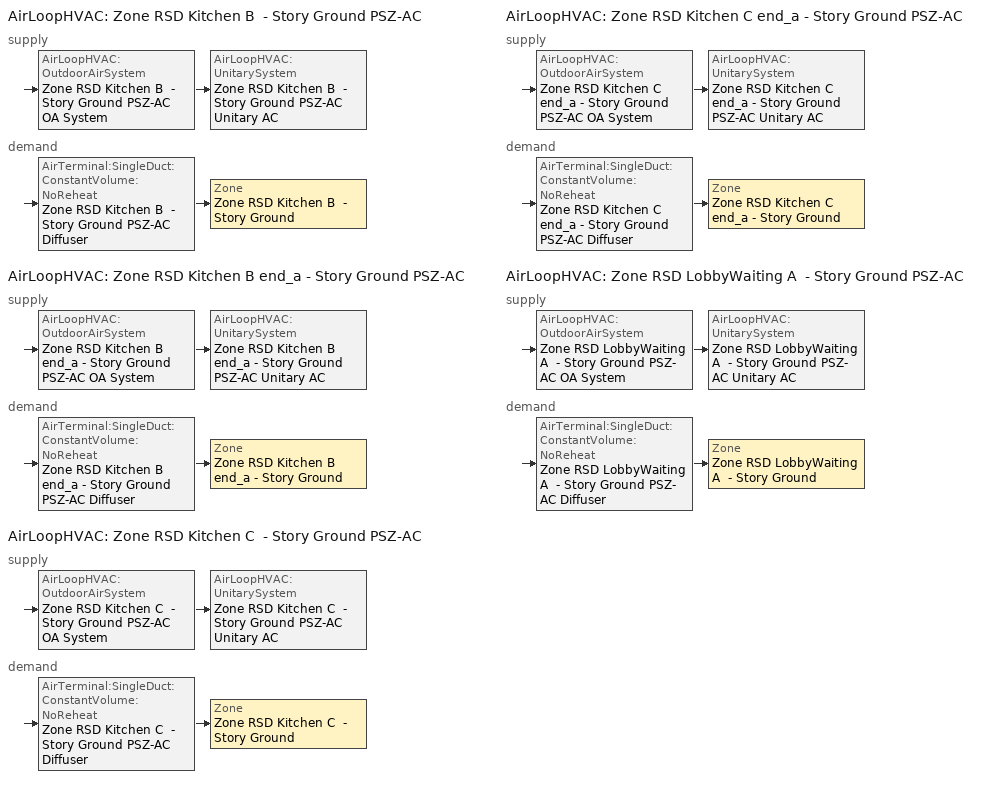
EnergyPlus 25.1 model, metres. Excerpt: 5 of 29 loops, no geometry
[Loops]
AirLoopHVAC 'Zone RSD Kitchen B  - Story Ground PSZ-AC'
 supply: AirLoopHVAC:OutdoorAirSystem 'Zone RSD Kitchen B  - Story Ground PSZ-AC OA System' > AirLoopHVAC:UnitarySystem 'Zone RSD Kitchen B  - Story Ground PSZ-AC Unitary AC'
 demand: AirTerminal:SingleDuct:ConstantVolume:NoReheat 'Zone RSD Kitchen B  - Story Ground PSZ-AC Diffuser' > Zone 'Zone RSD Kitchen B  - Story Ground'
AirLoopHVAC 'Zone RSD Kitchen B end_a - Story Ground PSZ-AC'
 supply: AirLoopHVAC:OutdoorAirSystem 'Zone RSD Kitchen B end_a - Story Ground PSZ-AC OA System' > AirLoopHVAC:UnitarySystem 'Zone RSD Kitchen B end_a - Story Ground PSZ-AC Unitary AC'
 demand: AirTerminal:SingleDuct:ConstantVolume:NoReheat 'Zone RSD Kitchen B end_a - Story Ground PSZ-AC Diffuser' > Zone 'Zone RSD Kitchen B end_a - Story Ground'
AirLoopHVAC 'Zone RSD Kitchen C  - Story Ground PSZ-AC'
 supply: AirLoopHVAC:OutdoorAirSystem 'Zone RSD Kitchen C  - Story Ground PSZ-AC OA System' > AirLoopHVAC:UnitarySystem 'Zone RSD Kitchen C  - Story Ground PSZ-AC Unitary AC'
 demand: AirTerminal:SingleDuct:ConstantVolume:NoReheat 'Zone RSD Kitchen C  - Story Ground PSZ-AC Diffuser' > Zone 'Zone RSD Kitchen C  - Story Ground'
AirLoopHVAC 'Zone RSD Kitchen C end_a - Story Ground PSZ-AC'
 supply: AirLoopHVAC:OutdoorAirSystem 'Zone RSD Kitchen C end_a - Story Ground PSZ-AC OA System' > AirLoopHVAC:UnitarySystem 'Zone RSD Kitchen C end_a - Story Ground PSZ-AC Unitary AC'
 demand: AirTerminal:SingleDuct:ConstantVolume:NoReheat 'Zone RSD Kitchen C end_a - Story Ground PSZ-AC Diffuser' > Zone 'Zone RSD Kitchen C end_a - Story Ground'
AirLoopHVAC 'Zone RSD LobbyWaiting A  - Story Ground PSZ-AC'
 supply: AirLoopHVAC:OutdoorAirSystem 'Zone RSD LobbyWaiting A  - Story Ground PSZ-AC OA System' > AirLoopHVAC:UnitarySystem 'Zone RSD LobbyWaiting A  - Story Ground PSZ-AC Unitary AC'
 demand: AirTerminal:SingleDuct:ConstantVolume:NoReheat 'Zone RSD LobbyWaiting A  - Story Ground PSZ-AC Diffuser' > Zone 'Zone RSD LobbyWaiting A  - Story Ground'
[SizingPeriod:DesignDay] Month=12; Day of Month=21; Day Type=WinterDesignDay; Daily Dry-Bulb Temperature Range {deltaC}=0; Dry-Bulb Temperature Range Modifier Type=DefaultMultipliers; Humidity Condition Type=Wetbulb; Barometric Pressure {Pa}=101037; Wind Direction {deg}=30; Rain Indicator=No; Snow Indicator=No; Daylight Saving Time Indicator=No; Solar Model Indicator=ASHRAEClearSky; Sky Clearness=0; Begin Environment Reset Mode=FullResetAtBeginEnvironment
Name | Maximum Dry-Bulb Temperature {C} | Wetbulb or DewPoint at Maximum Dry-Bulb {C} | Wind Speed {m/s}
Camp Pendleton Mcas Ann Htg 99% Condns DB 1 | 2 | 2 | 0.3
Camp Pendleton Mcas Ann Htg 99.6% Condns DB 1 | 0.2 | 0.2 | 0.3
Camp Pendleton Mcas Ann Htg Wind 99% Condns WS=>MCDB 1 | 16.1 | 16.1 | 7.9
[ZoneControl:Thermostat] Temperature Difference Between Cutout And Setpoint {deltaC}=0
Name | Zone or ZoneList | Control Type Schedule | Control 1
Zone RSD Kitchen B  - Story Ground Thermostat | Zone RSD Kitchen B  - Story Ground | Zone RSD Kitchen B  - Story Ground Thermostat Schedule | RSD Kitchen - ComStock DEER Pre-1975 Thermostat 2
Zone RSD Kitchen B end_a - Story Ground Thermostat | Zone RSD Kitchen B end_a - Story Ground | Zone RSD Kitchen B end_a - Story Ground Thermostat Schedule | RSD Kitchen - ComStock DEER Pre-1975 Thermostat 3
Zone RSD Kitchen C  - Story Ground Thermostat | Zone RSD Kitchen C  - Story Ground | Zone RSD Kitchen C  - Story Ground Thermostat Schedule | RSD Kitchen - ComStock DEER Pre-1975 Thermostat 4
Zone RSD Kitchen C end_a - Story Ground Thermostat | Zone RSD Kitchen C end_a - Story Ground | Zone RSD Kitchen C end_a - Story Ground Thermostat Schedule | RSD Kitchen - ComStock DEER Pre-1975 Thermostat 5
Zone RSD LobbyWaiting A  - Story Ground Thermostat | Zone RSD LobbyWaiting A  - Story Ground | Zone RSD LobbyWaiting A  - Story Ground Thermostat Schedule | RSD LobbyWaiting - ComStock DEER Pre-1975 Thermostat
[ThermostatSetpoint:DualSetpoint] Heating Setpoint Temperature Schedule=D_RSD_All_HTemp_Yr; Cooling Setpoint Temperature Schedule=D_RSD_All_CTemp_Yr
RSD Kitchen - ComStock DEER Pre-1975 Thermostat 2; RSD Kitchen - ComStock DEER Pre-1975 Thermostat 3; RSD Kitchen - ComStock DEER Pre-1975 Thermostat 4; RSD Kitchen - ComStock DEER Pre-1975 Thermostat 5; RSD LobbyWaiting - ComStock DEER Pre-1975 Thermostat
[AirTerminal:SingleDuct:ConstantVolume:NoReheat] Availability Schedule=Always On Discrete
Name | Maximum Air Flow Rate {m3/s}
Zone RSD Kitchen B  - Story Ground PSZ-AC Diffuser | 4.88071
Zone RSD Kitchen B end_a - Story Ground PSZ-AC Diffuser | 3.16764
Zone RSD Kitchen C  - Story Ground PSZ-AC Diffuser | 2.5634
Zone RSD Kitchen C end_a - Story Ground PSZ-AC Diffuser | 1.97391
Zone RSD LobbyWaiting A  - Story Ground PSZ-AC Diffuser | 0.101594
[Zone equipment]
Zone RSD Kitchen B  - Story Ground: Zone RSD Kitchen B  - Story Ground Exhaust Fan, Zone RSD Kitchen B  - Story Ground PSZ-AC Diffuser
Zone RSD Kitchen B end_a - Story Ground: Zone RSD Kitchen B end_a - Story Ground Exhaust Fan, Zone RSD Kitchen B end_a - Story Ground PSZ-AC Diffuser
Zone RSD Kitchen C  - Story Ground: Zone RSD Kitchen C  - Story Ground Exhaust Fan, Zone RSD Kitchen C  - Story Ground PSZ-AC Diffuser
Zone RSD Kitchen C end_a - Story Ground: Zone RSD Kitchen C end_a - Story Ground Exhaust Fan, Zone RSD Kitchen C end_a - Story Ground PSZ-AC Diffuser
Zone RSD LobbyWaiting A  - Story Ground: Zone RSD LobbyWaiting A  - Story Ground PSZ-AC Diffuser
[Sizing:Zone] Zone Cooling Design Supply Air Temperature Input Method=SupplyAirTemperature; Zone Cooling Design Supply Air Temperature {C}=12.7778; Zone Cooling Design Supply Air Temperature Difference {deltaC}=11.11; Zone Heating Design Supply Air Temperature Input Method=SupplyAirTemperature; Zone Heating Design Supply Air Temperature {C}=50; Zone Heating Design Supply Air Temperature Difference {deltaC}=11.11; Zone Cooling Design Supply Air Humidity Ratio {kgWater/kgDryAir}=0.0085; Zone Heating Design Supply Air Humidity Ratio {kgWater/kgDryAir}=0.008; Cooling Design Air Flow Method=DesignDay; Cooling Design Air Flow Rate {m3/s}=0; Cooling Minimum Air Flow per Zone Floor Area {m3/s-m2}=0.000762; Cooling Minimum Air Flow {m3/s}=0; Cooling Minimum Air Flow Fraction=0; Heating Design Air Flow Method=DesignDay; Heating Design Air Flow Rate {m3/s}=0; Heating Maximum Air Flow per Zone Floor Area {m3/s-m2}=0.002032; Heating Maximum Air Flow {m3/s}=0.141576; Heating Maximum Air Flow Fraction=0.3; Account for Dedicated Outdoor Air System=No; Zone Load Sizing Method=Sensible Load Only No Latent Load; Zone Latent Cooling Design Supply Air Humidity Ratio Input Method=HumidityRatioDifference; Zone Cooling Design Supply Air Humidity Ratio Difference {kgWater/kgDryAir}=0.005; Zone Latent Heating Design Supply Air Humidity Ratio Input Method=HumidityRatioDifference; Zone Humidification Design Supply Air Humidity Ratio Difference {kgWater/kgDryAir}=0.005; Type of Space Sum to Use=Coincident
Name | Design Specification Outdoor Air Object
Zone RSD Kitchen B  - Story Ground; Zone RSD Kitchen B end_a - Story Ground; Zone RSD Kitchen C  - Story Ground; Zone RSD Kitchen C end_a - Story Ground | RSD Kitchen Ventilation
Zone RSD LobbyWaiting A  - Story Ground | RSD LobbyWaiting Ventilation
[DesignSpecification:OutdoorAir] Outdoor Air Method=Sum; Outdoor Air Flow per Person {m3/s-person}=0.00707921; Outdoor Air Flow per Zone Floor Area {m3/s-m2}=0.000762; Outdoor Air Flow per Zone {m3/s}=0; Outdoor Air Flow Air Changes per Hour {1/hr}=0
RSD Kitchen Ventilation; RSD LobbyWaiting Ventilation
[Fan:ZoneExhaust] Availability Schedule=D_RSD_All_Fan_Yr; Fan Total Efficiency=0.563391; Pressure Rise {Pa}=124.544; Flow Fraction Schedule=D_RSD_All_Fan_Yr; System Availability Manager Coupling Mode=Decoupled
Name | Maximum Flow Rate {m3/s}
Zone RSD Kitchen B  - Story Ground Exhaust Fan | 7.99271
Zone RSD Kitchen B end_a - Story Ground Exhaust Fan | 1.89246
Zone RSD Kitchen C  - Story Ground Exhaust Fan | 1.1212
Zone RSD Kitchen C end_a - Story Ground Exhaust Fan | 0.26547
[AirLoopHVAC] Design Return Air Flow Fraction of Supply Air Flow=1
Name | Design Supply Air Flow Rate {m3/s}
Zone RSD Kitchen B  - Story Ground PSZ-AC | 4.90799
Zone RSD Kitchen B end_a - Story Ground PSZ-AC | 3.16774
Zone RSD Kitchen C  - Story Ground PSZ-AC | 2.5634
Zone RSD Kitchen C end_a - Story Ground PSZ-AC | 1.97391
Zone RSD LobbyWaiting A  - Story Ground PSZ-AC | 0.101594
[Sizing:System] Type of Load to Size On=Sensible; Central Heating Maximum System Air Flow Ratio=1; Preheat Design Temperature {C}=7.22222; Preheat Design Humidity Ratio {kgWater/kgDryAir}=0.008; Precool Design Temperature {C}=12.7778; Precool Design Humidity Ratio {kgWater/kgDryAir}=0.008; Central Cooling Design Supply Air Temperature {C}=12.7778; Central Heating Design Supply Air Temperature {C}=50; Type of Zone Sum to Use=Coincident; 100% Outdoor Air in Cooling=No; 100% Outdoor Air in Heating=No; Central Cooling Design Supply Air Humidity Ratio {kgWater/kgDryAir}=0.0085; Central Heating Design Supply Air Humidity Ratio {kgWater/kgDryAir}=0.008; Cooling Supply Air Flow Rate Method=DesignDay; Cooling Supply Air Flow Rate {m3/s}=0; Cooling Supply Air Flow Rate Per Floor Area {m3/s-m2}=0.00996765; Cooling Fraction of Autosized Cooling Supply Air Flow Rate=1; Cooling Supply Air Flow Rate Per Unit Cooling Capacity {m3/s-W}=3.94755e-05; Heating Supply Air Flow Rate Method=DesignDay; Heating Supply Air Flow Rate {m3/s}=0; Heating Supply Air Flow Rate Per Floor Area {m3/s-m2}=0.00996765; Heating Fraction of Autosized Heating Supply Air Flow Rate=1; Heating Fraction of Autosized Cooling Supply Air Flow Rate=1; Heating Supply Air Flow Rate Per Unit Heating Capacity {m3/s-W}=3.15882e-05; System Outdoor Air Method=ZoneSum; Zone Maximum Outdoor Air Fraction=1; Cooling Design Capacity Method=CoolingDesignCapacity; Cooling Design Capacity Per Floor Area {W/m2}=234.7; Fraction of Autosized Cooling Design Capacity=1; Heating Design Capacity Method=HeatingDesignCapacity; Heating Design Capacity Per Floor Area {W/m2}=157; Fraction of Autosized Heating Design Capacity=1; Central Cooling Capacity Control Method=OnOff; Occupant Diversity=1
Name | Design Outdoor Air Flow Rate {m3/s} | Cooling Design Capacity {W} | Heating Design Capacity {W}
Zone RSD Kitchen B  - Story Ground PSZ-AC | 4.90799 | 57379.96 | 38329.49
Zone RSD Kitchen B end_a - Story Ground PSZ-AC | 3.16774 | 35134.62 | 9075.4
Zone RSD Kitchen C  - Story Ground PSZ-AC | 2.5634 | 28883.45 | 5376.78
Zone RSD Kitchen C end_a - Story Ground PSZ-AC | 1.97391 | 22539.71 | 1449.9
Zone RSD LobbyWaiting A  - Story Ground PSZ-AC | 0.101594 | 1882.54 | 2572.01
[Controller:OutdoorAir] Economizer Control Type=NoEconomizer; Economizer Control Action Type=ModulateFlow; Economizer Maximum Limit Dry-Bulb Temperature {C}=28; Economizer Maximum Limit Enthalpy {J/kg}=64000; Lockout Type=LockoutWithCompressor; Minimum Limit Type=FixedMinimum; High Humidity Control=No; High Humidity Outdoor Air Flow Ratio=1; Control High Indoor Humidity Based on Outdoor Humidity Ratio=Yes; Heat Recovery Bypass Control Type=BypassWhenWithinEconomizerLimits; Economizer Operation Staging=InterlockedWithMechanicalCooling
Name | Minimum Outdoor Air Flow Rate {m3/s} | Maximum Outdoor Air Flow Rate {m3/s} | Minimum Outdoor Air Schedule | Mechanical Ventilation Controller
Zone RSD Kitchen B  - Story Ground PSZ-AC OA System Controller | 0.637818 | 4.90799 | Zone RSD Kitchen B  - Story Ground PSZ-AC_night_ventcycle_schedule | Controller Mechanical Ventilation 6
Zone RSD Kitchen B end_a - Story Ground PSZ-AC OA System Controller | 0.151018 | 3.16774 | Zone RSD Kitchen B end_a - Story Ground PSZ-AC_night_ventcycle_schedule | Controller Mechanical Ventilation 7
Zone RSD Kitchen C  - Story Ground PSZ-AC OA System Controller | 0.0894718 | 2.5634 | Zone RSD Kitchen C  - Story Ground PSZ-AC_night_ventcycle_schedule | Controller Mechanical Ventilation 8
Zone RSD Kitchen C end_a - Story Ground PSZ-AC OA System Controller | 0.0211845 | 1.97391 | Zone RSD Kitchen C end_a - Story Ground PSZ-AC_night_ventcycle_schedule | Controller Mechanical Ventilation 9
Zone RSD LobbyWaiting A  - Story Ground PSZ-AC OA System Controller | 0.0427992 | 0.101594 | Zone RSD LobbyWaiting A  - Story Ground PSZ-AC_night_ventcycle_schedule | Controller Mechanical Ventilation 10
[Controller:MechanicalVentilation] Demand Controlled Ventilation=No; System Outdoor Air Method=ZoneSum
Name | Availability Schedule | Zone or ZoneList Name 1 | Design Specification Outdoor Air Object Name 1
Controller Mechanical Ventilation 6 | Zone RSD Kitchen B  - Story Ground PSZ-AC_night_ventcycle_schedule | Zone RSD Kitchen B  - Story Ground | RSD Kitchen Ventilation
Controller Mechanical Ventilation 7 | Zone RSD Kitchen B end_a - Story Ground PSZ-AC_night_ventcycle_schedule | Zone RSD Kitchen B end_a - Story Ground | RSD Kitchen Ventilation
Controller Mechanical Ventilation 8 | Zone RSD Kitchen C  - Story Ground PSZ-AC_night_ventcycle_schedule | Zone RSD Kitchen C  - Story Ground | RSD Kitchen Ventilation
Controller Mechanical Ventilation 9 | Zone RSD Kitchen C end_a - Story Ground PSZ-AC_night_ventcycle_schedule | Zone RSD Kitchen C end_a - Story Ground | RSD Kitchen Ventilation
Controller Mechanical Ventilation 10 | Zone RSD LobbyWaiting A  - Story Ground PSZ-AC_night_ventcycle_schedule | Zone RSD LobbyWaiting A  - Story Ground | RSD LobbyWaiting Ventilation
[SetpointManager:MixedAir] Control Variable=Temperature
Name | Setpoint Node or NodeList
Zone RSD Kitchen B  - Story Ground PSZ-AC Mixed Air Node OS Default SPM | Zone RSD Kitchen B  - Story Ground PSZ-AC Mixed Air Node
Zone RSD Kitchen B end_a - Story Ground PSZ-AC Mixed Air Node OS Default SPM | Zone RSD Kitchen B end_a - Story Ground PSZ-AC Mixed Air Node
Zone RSD Kitchen C  - Story Ground PSZ-AC Mixed Air Node OS Default SPM | Zone RSD Kitchen C  - Story Ground PSZ-AC Mixed Air Node
Zone RSD Kitchen C end_a - Story Ground PSZ-AC Mixed Air Node OS Default SPM | Zone RSD Kitchen C end_a - Story Ground PSZ-AC Mixed Air Node
Zone RSD LobbyWaiting A  - Story Ground PSZ-AC Mixed Air Node OS Default SPM | Zone RSD LobbyWaiting A  - Story Ground PSZ-AC Mixed Air Node
[AirLoopHVAC:UnitarySystem] Control Type=Load; Dehumidification Control Type=None; Availability Schedule=Outage Availability Schedule; Fan Placement=DrawThrough; Supply Air Fan Operating Mode Schedule=Always On Discrete; DX Heating Coil Sizing Ratio=1; Use DOAS DX Cooling Coil=No; Minimum Supply Air Temperature {C}=2; Latent Load Control=SensibleOnlyLoadControl; Cooling Supply Air Flow Rate Method=SupplyAirFlowRate; Heating Supply Air Flow Rate Method=SupplyAirFlowRate; No Load Supply Air Flow Rate Method=None; No Load Supply Air Flow Rate Control Set To Low Speed=Yes; Maximum Supply Air Temperature {C}=50; Maximum Outdoor Dry-Bulb Temperature for Supplemental Heater Operation {C}=21; Ancillary On-Cycle Electric Power {W}=0; Ancillary Off-Cycle Electric Power {W}=0
Name | Controlling Zone or Thermostat Location | Supply Fan | Heating Coil | Cooling Coil | Supplemental Heating Coil | Cooling Supply Air Flow Rate {m3/s} | Heating Supply Air Flow Rate {m3/s}
Zone RSD Kitchen B  - Story Ground PSZ-AC Unitary AC | Zone RSD Kitchen B  - Story Ground | Zone RSD Kitchen B  - Story Ground PSZ-AC Fan | Zone RSD Kitchen B  - Story Ground PSZ-AC Gas Htg Coil | Zone RSD Kitchen B  - Story Ground PSZ-AC 1spd DX AC Clg Coil 717kBtu/hr 9.7SEER 788kBtu/hr 13.0SEER | Zone RSD Kitchen B  - Story Ground PSZ-AC No Heat | 4.90799 | 4.88071
Zone RSD Kitchen B end_a - Story Ground PSZ-AC Unitary AC | Zone RSD Kitchen B end_a - Story Ground | Zone RSD Kitchen B end_a - Story Ground PSZ-AC Fan | Zone RSD Kitchen B end_a - Story Ground PSZ-AC Gas Htg Coil | Zone RSD Kitchen B end_a - Story Ground PSZ-AC 1spd DX AC Clg Coil 207kBtu/hr 9.7SEER 213kBtu/hr 13.0SEER | Zone RSD Kitchen B end_a - Story Ground PSZ-AC No Heat | 3.16774 | 3.16764
Zone RSD Kitchen C  - Story Ground PSZ-AC Unitary AC | Zone RSD Kitchen C  - Story Ground | Zone RSD Kitchen C  - Story Ground PSZ-AC Fan | Zone RSD Kitchen C  - Story Ground PSZ-AC Gas Htg Coil | Zone RSD Kitchen C  - Story Ground PSZ-AC 1spd DX AC Clg Coil 127kBtu/hr 9.7SEER 130kBtu/hr 13.0SEER | Zone RSD Kitchen C  - Story Ground PSZ-AC No Heat | 2.5634 | 2.5634
Zone RSD Kitchen C end_a - Story Ground PSZ-AC Unitary AC | Zone RSD Kitchen C end_a - Story Ground | Zone RSD Kitchen C end_a - Story Ground PSZ-AC Fan | Zone RSD Kitchen C end_a - Story Ground PSZ-AC Gas Htg Coil | Zone RSD Kitchen C end_a - Story Ground PSZ-AC 1spd DX AC Clg Coil 33kBtu/hr 9.7SEER 33kBtu/hr 13.0SEER | Zone RSD Kitchen C end_a - Story Ground PSZ-AC No Heat | 1.97391 | 1.97391
Zone RSD LobbyWaiting A  - Story Ground PSZ-AC Unitary AC | Zone RSD LobbyWaiting A  - Story Ground | Zone RSD LobbyWaiting A  - Story Ground PSZ-AC Fan | Zone RSD LobbyWaiting A  - Story Ground PSZ-AC Gas Htg Coil | Zone RSD LobbyWaiting A  - Story Ground PSZ-AC 1spd DX AC Clg Coil 8kBtu/hr 9.7SEER 8kBtu/hr 13.0SEER | Zone RSD LobbyWaiting A  - Story Ground PSZ-AC No Heat | 0.101594 | 0.101594
[Fan:OnOff] Availability Schedule=Always On Discrete; Motor In Airstream Fraction=1
Name | Fan Total Efficiency | Pressure Rise {Pa} | Maximum Flow Rate {m3/s} | Motor Efficiency | Fan Power Ratio Function of Speed Ratio Curve | Fan Efficiency Ratio Function of Speed Ratio Curve
Zone RSD Kitchen B  - Story Ground PSZ-AC Fan | 0.6006 | 1110.94 | 4.90799 | 0.924 | Fan On Off Power Curve 5 | Fan On Off Efficiency Curve 5
Zone RSD Kitchen B end_a - Story Ground PSZ-AC Fan | 0.58175 | 622.722 | 3.16774 | 0.895 | Fan On Off Power Curve 6 | Fan On Off Efficiency Curve 6
Zone RSD Kitchen C  - Story Ground PSZ-AC Fan | 0.56875 | 622.722 | 2.5634 | 0.875 | Fan On Off Power Curve 7 | Fan On Off Efficiency Curve 7
Zone RSD Kitchen C end_a - Story Ground PSZ-AC Fan | 0.546 | 622.722 | 1.97391 | 0.84 | Fan On Off Power Curve 8 | Fan On Off Efficiency Curve 8
Zone RSD LobbyWaiting A  - Story Ground PSZ-AC Fan | 0.546 | 622.722 | 0.101594 | 0.84 | Fan On Off Power Curve 9 | Fan On Off Efficiency Curve 9
[Coil:Heating:Fuel] Availability Schedule=Always On Discrete; Fuel Type=NaturalGas; Burner Efficiency=0.8; On Cycle Parasitic Electric Load {W}=0; Off Cycle Parasitic Fuel Load {W}=0
Name | Nominal Capacity {W}
Zone RSD Kitchen B  - Story Ground PSZ-AC Gas Htg Coil | 294329
Zone RSD Kitchen B end_a - Story Ground PSZ-AC Gas Htg Coil | 118286
Zone RSD Kitchen C  - Story Ground PSZ-AC Gas Htg Coil | 94939.9
Zone RSD Kitchen C end_a - Story Ground PSZ-AC Gas Htg Coil | 71922.2
Zone RSD LobbyWaiting A  - Story Ground PSZ-AC Gas Htg Coil | 4700.53
[Coil:Cooling:DX:SingleSpeed] Availability Schedule=Always On Discrete; Gross Rated Cooling COP {W/W}=3.91157; Rated Evaporator Fan Power Per Volume Flow Rate 2017 {W/(m3/s)}=773.3; Rated Evaporator Fan Power Per Volume Flow Rate 2023 {W/(m3/s)}=934.4; Total Cooling Capacity Function of Temperature Curve=SpltAC1Sp_ClCap_fT; Total Cooling Capacity Function of Flow Fraction Curve=DXCOOL-NECB2011-REF-CAPFFLOW; Energy Input Ratio Function of Temperature Curve=SpltAC1Sp_EIR_fT; Energy Input Ratio Function of Flow Fraction Curve=DXCOOL-NECB2011-REF-COOLEIRFFLOW; Part Load Fraction Correlation Curve=DXCOOL-NECB2011-REF-COOLPLFFPLR; Minimum Outdoor Dry-Bulb Temperature for Compressor Operation {C}=-25; Nominal Time for Condensate Removal to Begin {s}=0; Ratio of Initial Moisture Evaporation Rate and Steady State Latent Capacity=0; Maximum Cycling Rate {cycles/hr}=0; Latent Capacity Time Constant {s}=0; Condenser Type=AirCooled; Evaporative Condenser Effectiveness=0.9; Evaporative Condenser Air Flow Rate {m3/s}=Autosize; Evaporative Condenser Pump Rated Power Consumption {W}=Autosize; Crankcase Heater Capacity {W}=0; Maximum Outdoor Dry-Bulb Temperature for Crankcase Heater Operation {C}=10; Basin Heater Capacity {W/K}=0; Basin Heater Setpoint Temperature {C}=2
Name | Gross Rated Total Cooling Capacity {W} | Gross Rated Sensible Heat Ratio | Rated Air Flow Rate {m3/s}
Zone RSD Kitchen B  - Story Ground PSZ-AC 1spd DX AC Clg Coil 717kBtu/hr 9.7SEER 788kBtu/hr 13.0SEER | 92042.3 | 0.800525 | 4.90799
Zone RSD Kitchen B end_a - Story Ground PSZ-AC 1spd DX AC Clg Coil 207kBtu/hr 9.7SEER 213kBtu/hr 13.0SEER | 52842.7 | 0.800835 | 3.16774
Zone RSD Kitchen C  - Story Ground PSZ-AC 1spd DX AC Clg Coil 127kBtu/hr 9.7SEER 130kBtu/hr 13.0SEER | 48144.7 | 0.80004 | 2.5634
Zone RSD Kitchen C end_a - Story Ground PSZ-AC 1spd DX AC Clg Coil 33kBtu/hr 9.7SEER 33kBtu/hr 13.0SEER | 39369.5 | 0.77714 | 1.97391
Zone RSD LobbyWaiting A  - Story Ground PSZ-AC 1spd DX AC Clg Coil 8kBtu/hr 9.7SEER 8kBtu/hr 13.0SEER | 2207.37 | 0.745107 | 0.101594
[Coil:Heating:Electric] Availability Schedule=Always Off Discrete; Efficiency=1; Nominal Capacity {W}=0
Zone RSD Kitchen B  - Story Ground PSZ-AC No Heat; Zone RSD Kitchen B end_a - Story Ground PSZ-AC No Heat; Zone RSD Kitchen C  - Story Ground PSZ-AC No Heat; Zone RSD Kitchen C end_a - Story Ground PSZ-AC No Heat; Zone RSD LobbyWaiting A  - Story Ground PSZ-AC No Heat
[SetpointManager:SingleZone:Reheat] Control Variable=Temperature; Minimum Supply Air Temperature {C}=12.7778; Maximum Supply Air Temperature {C}=50
Name | Control Zone | Setpoint Node or NodeList
Zone RSD Kitchen B  - Story Ground Setpoint Manager SZ Reheat | Zone RSD Kitchen B  - Story Ground | Zone RSD Kitchen B  - Story Ground PSZ-AC Supply Outlet Node
Zone RSD Kitchen B end_a - Story Ground Setpoint Manager SZ Reheat | Zone RSD Kitchen B end_a - Story Ground | Zone RSD Kitchen B end_a - Story Ground PSZ-AC Supply Outlet Node
Zone RSD Kitchen C  - Story Ground Setpoint Manager SZ Reheat | Zone RSD Kitchen C  - Story Ground | Zone RSD Kitchen C  - Story Ground PSZ-AC Supply Outlet Node
Zone RSD Kitchen C end_a - Story Ground Setpoint Manager SZ Reheat | Zone RSD Kitchen C end_a - Story Ground | Zone RSD Kitchen C end_a - Story Ground PSZ-AC Supply Outlet Node
Zone RSD LobbyWaiting A  - Story Ground Setpoint Manager SZ Reheat | Zone RSD LobbyWaiting A  - Story Ground | Zone RSD LobbyWaiting A  - Story Ground PSZ-AC Supply Outlet Node
[EnergyManagementSystem:ProgramCallingManager]
Mains_Water_Prg_Mgr: BeginTimestepBeforePredictor; Mains_Water_Prg
ZoneRSDDiningBStoryTopPSZACOptimumStartCallingManager0: BeginTimestepBeforePredictor; ZoneRSDDiningBStoryTopPSZACOptimumStartProg0
ZoneRSDDiningBStoryTopPSZACOptimumStartCallingManager0 1: BeginTimestepBeforePredictor; ZoneRSDDiningBStoryTopPSZACOptimumStartProg0_1
ZoneRSDKitchenBStoryGroundPSZACOptimumStartCallingManager0: BeginTimestepBeforePredictor; ZoneRSDKitchenBStoryGroundPSZACOptimumStartProg0
ZoneRSDKitchenBStoryGroundPSZACOptimumStartCallingManager0 1: BeginTimestepBeforePredictor; ZoneRSDKitchenBStoryGroundPSZACOptimumStartProg0_1
[Schedule:Day:Interval]
D_RSD_All_HTemp_Yr Default; autogen D_RSD_All_HTemp_Yr 0_day_sch: Average, 24:00, 20
Schedule Day 17: No, 01:00, 20, 02:00, 20, 03:00, 20, 04:00, 20, 05:00, 20, 06:00, 20, 07:00, 20, 08:00, 20, 09:00, 20, 10:00, 20, 11:00, 20, 12:00, 20, 13:00, 20, 14:00, 20, 15:00, 0, 16:00, 0, 17:00, 0, 18:00, 0, 19:00, 0, 20:00, 0, 21:00, 0, 22:00, 0, 23:00, 0, 24:00, 0
Schedule Day 18: No, 01:00, 0, 02:00, 0, 03:00, 0, 04:00, 0, 05:00, 0, 06:00, 0, 07:00, 0, 08:00, 0, 09:00, 0, 10:00, 0, 11:00, 0, 12:00, 0, 13:00, 0, 14:00, 0, 15:00, 20, 16:00, 20, 17:00, 20, 18:00, 20, 19:00, 20, 20:00, 20, 21:00, 20, 22:00, 20, 23:00, 20, 24:00, 20
Schedule Day 5; Schedule Day 6: No, 24:00, 20
D_RSD_All_CTemp_Yr Default; autogen D_RSD_All_CTemp_Yr 0_day_sch: Average, 24:00, 21.6667
Schedule Day 59: No, 01:00, 21.6667, 02:00, 21.6667, 03:00, 21.6667, 04:00, 21.6667, 05:00, 21.6667, 06:00, 21.6667, 07:00, 21.6667, 08:00, 21.6667, 09:00, 21.6667, 10:00, 21.6667, 11:00, 21.6667, 12:00, 21.6667, 13:00, 21.6667, 14:00, 21.6667, 15:00, 0, 16:00, 0, 17:00, 0, 18:00, 0, 19:00, 0, 20:00, 0, 21:00, 0, 22:00, 0, 23:00, 0, 24:00, 0
Schedule Day 60: No, 01:00, 0, 02:00, 0, 03:00, 0, 04:00, 0, 05:00, 0, 06:00, 0, 07:00, 0, 08:00, 0, 09:00, 0, 10:00, 0, 11:00, 0, 12:00, 0, 13:00, 0, 14:00, 0, 15:00, 21.6667, 16:00, 21.6667, 17:00, 21.6667, 18:00, 21.6667, 19:00, 21.6667, 20:00, 21.6667, 21:00, 21.6667, 22:00, 21.6667, 23:00, 21.6667, 24:00, 21.6667
Schedule Day 2; Schedule Day 3: No, 24:00, 21.6667
D_RSD_All_Fan_Yr Default; autogen D_RSD_All_Fan_Yr 0_day_sch: Average, 09:00, 0, 23:00, 1, 24:00, 0
Schedule Day 41: No, 01:00, 0, 02:00, 0, 03:00, 0, 04:00, 0, 05:00, 0, 06:00, 0, 07:00, 0, 08:00, 0, 09:00, 0, 10:00, 1, 11:00, 1, 12:00, 1, 13:00, 1, 14:00, 1, 15:00, 0, 16:00, 0, 17:00, 0, 18:00, 0, 19:00, 0, 20:00, 0, 21:00, 0, 22:00, 0, 23:00, 0, 24:00, 0
Schedule Day 42: No, 01:00, 0, 02:00, 0, 03:00, 0, 04:00, 0, 05:00, 0, 06:00, 0, 07:00, 0, 08:00, 0, 09:00, 0, 10:00, 0, 11:00, 0, 12:00, 0, 13:00, 0, 14:00, 0, 15:00, 1, 16:00, 1, 17:00, 1, 18:00, 1, 19:00, 1, 20:00, 1, 21:00, 1, 22:00, 1, 23:00, 1, 24:00, 0
D_RSD_All_Fan_Yr Summer Design Day; D_RSD_All_Fan_Yr Winter Design Day: No, 09:00, 0, 23:00, 1, 24:00, 0
[Schedule:Week:Daily]
D_RSD_All_HTemp_Yr Week Rule - Jan1-Aug11; D_RSD_All_HTemp_Yr Week Rule - Aug19-Dec31: D_RSD_All_HTemp_Yr Default, D_RSD_All_HTemp_Yr Default, autogen D_RSD_All_HTemp_Yr 0_day_sch, autogen D_RSD_All_HTemp_Yr 0_day_sch, D_RSD_All_HTemp_Yr Default, D_RSD_All_HTemp_Yr Default, D_RSD_All_HTemp_Yr Default, D_RSD_All_HTemp_Yr Default, Schedule Day 5, Schedule Day 6, D_RSD_All_HTemp_Yr Default, D_RSD_All_HTemp_Yr Default
D_RSD_All_HTemp_Yr Week Rule - Aug12-Aug18: D_RSD_All_HTemp_Yr Default, D_RSD_All_HTemp_Yr Default, autogen D_RSD_All_HTemp_Yr 0_day_sch, Schedule Day 17, Schedule Day 18, D_RSD_All_HTemp_Yr Default, D_RSD_All_HTemp_Yr Default, D_RSD_All_HTemp_Yr Default, Schedule Day 5, Schedule Day 6, D_RSD_All_HTemp_Yr Default, D_RSD_All_HTemp_Yr Default
D_RSD_All_CTemp_Yr Week Rule - Jan1-Aug11; D_RSD_All_CTemp_Yr Week Rule - Aug19-Dec31: D_RSD_All_CTemp_Yr Default, D_RSD_All_CTemp_Yr Default, autogen D_RSD_All_CTemp_Yr 0_day_sch, autogen D_RSD_All_CTemp_Yr 0_day_sch, D_RSD_All_CTemp_Yr Default, D_RSD_All_CTemp_Yr Default, D_RSD_All_CTemp_Yr Default, D_RSD_All_CTemp_Yr Default, Schedule Day 2, Schedule Day 3, D_RSD_All_CTemp_Yr Default, D_RSD_All_CTemp_Yr Default
D_RSD_All_CTemp_Yr Week Rule - Aug12-Aug18: D_RSD_All_CTemp_Yr Default, D_RSD_All_CTemp_Yr Default, autogen D_RSD_All_CTemp_Yr 0_day_sch, Schedule Day 59, Schedule Day 60, D_RSD_All_CTemp_Yr Default, D_RSD_All_CTemp_Yr Default, D_RSD_All_CTemp_Yr Default, Schedule Day 2, Schedule Day 3, D_RSD_All_CTemp_Yr Default, D_RSD_All_CTemp_Yr Default
D_RSD_All_Fan_Yr Week Rule - Jan1-Aug11; D_RSD_All_Fan_Yr Week Rule - Aug19-Dec31: D_RSD_All_Fan_Yr Default, D_RSD_All_Fan_Yr Default, autogen D_RSD_All_Fan_Yr 0_day_sch, autogen D_RSD_All_Fan_Yr 0_day_sch, D_RSD_All_Fan_Yr Default, D_RSD_All_Fan_Yr Default, D_RSD_All_Fan_Yr Default, D_RSD_All_Fan_Yr Default, D_RSD_All_Fan_Yr Summer Design Day, D_RSD_All_Fan_Yr Winter Design Day, D_RSD_All_Fan_Yr Default, D_RSD_All_Fan_Yr Default
D_RSD_All_Fan_Yr Week Rule - Aug12-Aug18: D_RSD_All_Fan_Yr Default, D_RSD_All_Fan_Yr Default, autogen D_RSD_All_Fan_Yr 0_day_sch, Schedule Day 41, Schedule Day 42, D_RSD_All_Fan_Yr Default, D_RSD_All_Fan_Yr Default, D_RSD_All_Fan_Yr Default, D_RSD_All_Fan_Yr Summer Design Day, D_RSD_All_Fan_Yr Winter Design Day, D_RSD_All_Fan_Yr Default, D_RSD_All_Fan_Yr Default
[Schedule:Year]
D_RSD_All_HTemp_Yr: D_RSD_All_HTemp_Yr Week Rule - Jan1-Aug11, 1, 1, 8, 11, D_RSD_All_HTemp_Yr Week Rule - Aug12-Aug18, 8, 12, 8, 18, D_RSD_All_HTemp_Yr Week Rule - Aug19-Dec31, 8, 19, 12, 31
D_RSD_All_CTemp_Yr: D_RSD_All_CTemp_Yr Week Rule - Jan1-Aug11, 1, 1, 8, 11, D_RSD_All_CTemp_Yr Week Rule - Aug12-Aug18, 8, 12, 8, 18, D_RSD_All_CTemp_Yr Week Rule - Aug19-Dec31, 8, 19, 12, 31
D_RSD_All_Fan_Yr: D_RSD_All_Fan_Yr Week Rule - Jan1-Aug11, 1, 1, 8, 11, D_RSD_All_Fan_Yr Week Rule - Aug12-Aug18, 8, 12, 8, 18, D_RSD_All_Fan_Yr Week Rule - Aug19-Dec31, 8, 19, 12, 31
[Schedule:Compact]
Zone RSD Kitchen B  - Story Ground Thermostat Schedule; Zone RSD Kitchen B end_a - Story Ground Thermostat Schedule; Zone RSD Kitchen C  - Story Ground Thermostat Schedule; Zone RSD Kitchen C end_a - Story Ground Thermostat Schedule; Zone RSD LobbyWaiting A  - Story Ground Thermostat Schedule: Through: 12/31, For: AllDays, Until: 24:00, 4
Outage Availability Schedule: Through: 01/01, For: AllDays, Until: 24:00, 1, Through: 01/02, For: AllDays, Until: 24:00, 1, Through: 01/03, For: AllDays, Until: 24:00, 1, Through: 01/04, For: AllDays, Until: 24:00, 1, Through: 01/05, For: AllDays, Until: 24:00, 1, Through: 01/06, For: AllDays, Until: 24:00, 1, Through: 01/07, For: AllDays, Until: 24:00, 1, Through: 01/08, For: AllDays, Until: 24:00, 1, Through: 01/09, For: AllDays, Until: 24:00, 1, Through: 01/10, For: AllDays, Until: 24:00, 1, Through: 01/11, For: AllDays, Until: 24:00, 1, Through: 01/12, For: AllDays, Until: 24:00, 1, Through: 01/13, For: AllDays, Until: 24:00, 1, Through: 01/14, For: AllDays, Until: 24:00, 1, Through: 01/15, For: AllDays, Until: 24:00, 1, Through: 01/16, For: AllDays, Until: 24:00, 1, Through: 01/17, For: AllDays, Until: 24:00, 1, Through: 01/18, For: AllDays, Until: 24:00, 1, Through: 01/19, For: AllDays, Until: 24:00, 1, Through: 01/20, For: AllDays, Until: 24:00, 1, Through: 01/21, For: AllDays, Until: 24:00, 1, Through: 01/22, For: AllDays, Until: 24:00, 1, Through: 01/23, For: AllDays, Until: 24:00, 1, Through: 01/24, For: AllDays, Until: 24:00, 1, Through: 01/25, For: AllDays, Until: 24:00, 1, Through: 01/26, For: AllDays, Until: 24:00, 1, Through: 01/27, For: AllDays, Until: 24:00, 1, Through: 01/28, For: AllDays, Until: 24:00, 1, Through: 01/29, For: AllDays, Until: 24:00, 1, Through: 01/30, For: AllDays, Until: 24:00, 1, Through: 01/31, For: AllDays, Until: 24:00, 1, Through: 02/01, For: AllDays, Until: 24:00, 1, Through: 02/02, For: AllDays, Until: 24:00, 1, Through: 02/03, For: AllDays, Until: 24:00, 1, Through: 02/04, For: AllDays, Until: 24:00, 1, Through: 02/05, For: AllDays, Until: 24:00, 1, Through: 02/06, For: AllDays, Until: 24:00, 1, Through: 02/07, For: AllDays, Until: 24:00, 1, Through: 02/08, For: AllDays, Until: 24:00, 1, Through: 02/09, For: AllDays, Until: 24:00, 1, Through: 02/10, For: AllDays, Until: 24:00, 1, Through: 02/11, For: AllDays, Until: 24:00, 1, Through: 02/12, For: AllDays, Until: 24:00, 1, Through: 02/13, For: AllDays, Until: 24:00, 1, Through: 02/14, For: AllDays, Until: 24:00, 1, Through: 02/15, For: AllDays, Until: 24:00, 1, Through: 02/16, For: AllDays, Until: 24:00, 1, Through: 02/17, For: AllDays, Until: 24:00, 1, Through: 02/18, For: AllDays, Until: 24:00, 1, Through: 02/19, For: AllDays, Until: 24:00, 1, Through: 02/20, For: AllDays, Until: 24:00, 1, Through: 02/21, For: AllDays, Until: 24:00, 1, Through: 02/22, For: AllDays, Until: 24:00, 1, Through: 02/23, For: AllDays, Until: 24:00, 1, Through: 02/24, For: AllDays, Until: 24:00, 1, Through: 02/25, For: AllDays, Until: 24:00, 1, Through: 02/26, For: AllDays, Until: 24:00, 1, Through: 02/27, For: AllDays, Until: 24:00, 1, Through: 02/28, For: AllDays, Until: 24:00, 1, Through: 03/01, For: AllDays, Until: 24:00, 1, Through: 03/02, For: AllDays, Until: 24:00, 1, Through: 03/03, For: AllDays, Until: 24:00, 1, Through: 03/04, For: AllDays, Until: 24:00, 1, Through: 03/05, For: AllDays, Until: 24:00, 1, Through: 03/06, For: AllDays, Until: 24:00, 1, Through: 03/07, For: AllDays, Until: 24:00, 1, Through: 03/08, For: AllDays, Until: 24:00, 1, Through: 03/09, For: AllDays, Until: 24:00, 1, Through: 03/10, For: AllDays, Until: 24:00, 1, Through: 03/11, For: AllDays, Until: 24:00, 1, Through: 03/12, For: AllDays, Until: 24:00, 1, Through: 03/13, For: AllDays, Until: 24:00, 1, Through: 03/14, For: AllDays, Until: 24:00, 1, Through: 03/15, For: AllDays, Until: 24:00, 1, Through: 03/16, For: AllDays, Until: 24:00, 1, Through: 03/17, For: AllDays, Until: 24:00, 1, Through: 03/18, For: AllDays, Until: 24:00, 1, Through: 03/19, For: AllDays, Until: 24:00, 1, Through: 03/20, For: AllDays, Until: 24:00, 1, Through: 03/21, For: AllDays, Until: 24:00, 1, Through: 03/22, For: AllDays, Until: 24:00, 1, Through: 03/23, For: AllDays, Until: 24:00, 1, Through: 03/24, For: AllDays, Until: 24:00, 1, Through: 03/25, For: AllDays, Until: 24:00, 1, Through: 03/26, For: AllDays, Until: 24:00, 1, Through: 03/27, For: AllDays, Until: 24:00, 1, Through: 03/28, For: AllDays, Until: 24:00, 1, Through: 03/29, For: AllDays, Until: 24:00, 1, Through: 03/30, For: AllDays, Until: 24:00, 1, Through: 03/31, For: AllDays, Until: 24:00, 1, Through: 04/01, For: AllDays, Until: 24:00, 1, Through: 04/02, For: AllDays, Until: 24:00, 1, Through: 04/03, For: AllDays, Until: 24:00, 1, Through: 04/04, For: AllDays, Until: 24:00, 1, Through: 04/05, For: AllDays, Until: 24:00, 1, Through: 04/06, For: AllDays, Until: 24:00, 1, Through: 04/07, For: AllDays, Until: 24:00, 1, Through: 04/08, For: AllDays, Until: 24:00, 1, Through: 04/09, For: AllDays, Until: 24:00, 1, Through: 04/10, For: AllDays, Until: 24:00, 1, Through: 04/11, For: AllDays, Until: 24:00, 1, Through: 04/12, For: AllDays, Until: 24:00, 1, Through: 04/13, For: AllDays, Until: 24:00, 1, Through: 04/14, For: AllDays, Until: 24:00, 1, Through: 04/15, For: AllDays, Until: 24:00, 1, Through: 04/16, For: AllDays, Until: 24:00, 1, Through: 04/17, For: AllDays, Until: 24:00, 1, Through: 04/18, For: AllDays, Until: 24:00, 1, Through: 04/19, For: AllDays, Until: 24:00, 1, Through: 04/20, For: AllDays, Until: 24:00, 1, Through: 04/21, For: AllDays, Until: 24:00, 1, Through: 04/22, For: AllDays, Until: 24:00, 1, Through: 04/23, For: AllDays, Until: 24:00, 1, Through: 04/24, For: AllDays, Until: 24:00, 1, Through: 04/25, For: AllDays, Until: 24:00, 1, Through: 04/26, For: AllDays, Until: 24:00, 1, Through: 04/27, For: AllDays, Until: 24:00, 1, Through: 04/28, For: AllDays, Until: 24:00, 1, Through: 04/29, For: AllDays, Until: 24:00, 1, Through: 04/30, For: AllDays, Until: 24:00, 1, Through: 05/01, For: AllDays, Until: 24:00, 1, Through: 05/02, For: AllDays, Until: 24:00, 1, Through: 05/03, For: AllDays, Until: 24:00, 1, Through: 05/04, For: AllDays, Until: 24:00, 1, Through: 05/05, For: AllDays, Until: 24:00, 1, Through: 05/06, For: AllDays, Until: 24:00, 1, Through: 05/07, For: AllDays, Until: 24:00, 1, Through: 05/08, For: AllDays, Until: 24:00, 1, Through: 05/09, For: AllDays, Until: 24:00, 1, Through: 05/10, For: AllDays, Until: 24:00, 1, Through: 05/11, For: AllDays, Until: 24:00, 1, Through: 05/12, For: AllDays, Until: 24:00, 1, Through: 05/13, For: AllDays, Until: 24:00, 1, Through: 05/14, For: AllDays, Until: 24:00, 1, Through: 05/15, For: AllDays, Until: 24:00, 1, Through: 05/16, For: AllDays, Until: 24:00, 1, Through: 05/17, For: AllDays, Until: 24:00, 1, Through: 05/18, For: AllDays, Until: 24:00, 1, Through: 05/19, For: AllDays, Until: 24:00, 1, Through: 05/20, For: AllDays, Until: 24:00, 1, Through: 05/21, For: AllDays, Until: 24:00, 1, Through: 05/22, For: AllDays, Until: 24:00, 1, Through: 05/23, For: AllDays, Until: 24:00, 1, Through: 05/24, For: AllDays, Until: 24:00, 1, Through: 05/25, For: AllDays, Until: 24:00, 1, Through: 05/26, For: AllDays, Until: 24:00, 1, Through: 05/27, For: AllDays, Until: 24:00, 1, Through: 05/28, For: AllDays, Until: 24:00, 1, Through: 05/29, For: AllDays, Until: 24:00, 1, Through: 05/30, For: AllDays, Until: 24:00, 1, Through: 05/31, For: AllDays, Until: 24:00, 1, Through: 06/01, For: AllDays, Until: 24:00, 1, Through: 06/02, For: AllDays, Until: 24:00, 1, Through: 06/03, For: AllDays, Until: 24:00, 1, Through: 06/04, For: AllDays, Until: 24:00, 1, Through: 06/05, For: AllDays, Until: 24:00, 1, Through: 06/06, For: AllDays, Until: 24:00, 1, Through: 06/07, For: AllDays, Until: 24:00, 1, Through: 06/08, For: AllDays, Until: 24:00, 1, Through: 06/09, For: AllDays, Until: 24:00, 1, Through: 06/10, For: AllDays, Until: 24:00, 1, Through: 06/11, For: AllDays, Until: 24:00, 1, Through: 06/12, For: AllDays, Until: 24:00, 1, Through: 06/13, For: AllDays, Until: 24:00, 1, Through: 06/14, For: AllDays, Until: 24:00, 1, Through: 06/15, For: AllDays, Until: 24:00, 1, Through: 06/16, For: AllDays, Until: 24:00, 1, Through: 06/17, For: AllDays, Until: 24:00, 1, Through: 06/18, For: AllDays, Until: 24:00, 1, Through: 06/19, For: AllDays, Until: 24:00, 1, Through: 06/20, For: AllDays, Until: 24:00, 1, Through: 06/21, For: AllDays, Until: 24:00, 1, Through: 06/22, For: AllDays, Until: 24:00, 1, Through: 06/23, For: AllDays, Until: 24:00, 1, Through: 06/24, For: AllDays, Until: 24:00, 1, Through: 06/25, For: AllDays, Until: 24:00, 1, Through: 06/26, For: AllDays, Until: 24:00, 1, Through: 06/27, For: AllDays, Until: 24:00, 1, Through: 06/28, For: AllDays, Until: 24:00, 1, Through: 06/29, For: AllDays, Until: 24:00, 1, Through: 06/30, For: AllDays, Until: 24:00, 1, Through: 07/01, For: AllDays, Until: 24:00, 1, Through: 07/02, For: AllDays, Until: 24:00, 1, Through: 07/03, For: AllDays, Until: 24:00, 1, Through: 07/04, For: AllDays, Until: 24:00, 1, Through: 07/05, For: AllDays, Until: 24:00, 1, Through: 07/06, For: AllDays, Until: 24:00, 1, Through: 07/07, For: AllDays, Until: 24:00, 1, Through: 07/08, For: AllDays, Until: 24:00, 1, Through: 07/09, For: AllDays, Until: 24:00, 1, Through: 07/10, For: AllDays, Until: 24:00, 1, Through: 07/11, For: AllDays, Until: 24:00, 1, Through: 07/12, For: AllDays, Until: 24:00, 1, Through: 07/13, For: AllDays, Until: 24:00, 1, Through: 07/14, For: AllDays, Until: 24:00, 1, Through: 07/15, For: AllDays, Until: 24:00, 1, Through: 07/16, For: AllDays, Until: 24:00, 1, Through: 07/17, For: AllDays, Until: 24:00, 1, Through: 07/18, For: AllDays, Until: 24:00, 1, Through: 07/19, For: AllDays, Until: 24:00, 1, Through: 07/20, For: AllDays, Until: 24:00, 1, Through: 07/21, For: AllDays, Until: 24:00, 1, Through: 07/22, For: AllDays, Until: 24:00, 1, Through: 07/23, For: AllDays, Until: 24:00, 1, Through: 07/24, For: AllDays, Until: 24:00, 1, Through: 07/25, For: AllDays, Until: 24:00, 1, Through: 07/26, For: AllDays, Until: 24:00, 1, Through: 07/27, For: AllDays, Until: 24:00, 1, Through: 07/28, For: AllDays, Until: 24:00, 1, Through: 07/29, For: AllDays, Until: 24:00, 1, Through: 07/30, For: AllDays, Until: 24:00, 1, Through: 07/31, For: AllDays, Until: 24:00, 1, Through: 08/01, For: AllDays, Until: 24:00, 1, Through: 08/02, For: AllDays, Until: 24:00, 1, Through: 08/03, For: AllDays, Until: 24:00, 1, Through: 08/04, For: AllDays, Until: 24:00, 1, Through: 08/05, For: AllDays, Until: 24:00, 1, Through: 08/06, For: AllDays, Until: 24:00, 1, Through: 08/07, For: AllDays, Until: 24:00, 1, Through: 08/08, For: AllDays, Until: 24:00, 1, Through: 08/09, For: AllDays, Until: 24:00, 1, Through: 08/10, For: AllDays, Until: 24:00, 1, Through: 08/11, For: AllDays, Until: 24:00, 1, Through: 08/12, For: AllDays, Until: 24:00, 1, Through: 08/13, For: AllDays, Until: 24:00, 1, Through: 08/14, For: AllDays, Until: 24:00, 1, Through: 08/15, For: AllDays, Until: 13:00, 1, Until: 24:00, 0, Through: 08/16, For: AllDays, Until: 13:00, 0, Until: 24:00, 1, Through: 08/17, For: AllDays, Until: 24:00, 1, Through: 08/18, For: AllDays, Until: 24:00, 1, Through: 08/19, For: AllDays, Until: 24:00, 1, Through: 08/20, For: AllDays, Until: 24:00, 1, Through: 08/21, For: AllDays, Until: 24:00, 1, Through: 08/22, For: AllDays, Until: 24:00, 1, Through: 08/23, For: AllDays, Until: 24:00, 1, Through: 08/24, For: AllDays, Until: 24:00, 1, Through: 08/25, For: AllDays, Until: 24:00, 1, Through: 08/26, For: AllDays, Until: 24:00, 1, Through: 08/27, For: AllDays, Until: 24:00, 1, Through: 08/28, For: AllDays, Until: 24:00, 1, Through: 08/29, For: AllDays, Until: 24:00, 1, Through: 08/30, For: AllDays, Until: 24:00, 1, Through: 08/31, For: AllDays, Until: 24:00, 1, Through: 09/01, For: AllDays, Until: 24:00, 1, Through: 09/02, For: AllDays, Until: 24:00, 1, Through: 09/03, For: AllDays, Until: 24:00, 1, Through: 09/04, For: AllDays, Until: 24:00, 1, Through: 09/05, For: AllDays, Until: 24:00, 1, Through: 09/06, For: AllDays, Until: 24:00, 1, Through: 09/07, For: AllDays, Until: 24:00, 1, Through: 09/08, For: AllDays, Until: 24:00, 1, Through: 09/09, For: AllDays, Until: 24:00, 1, Through: 09/10, For: AllDays, Until: 24:00, 1, Through: 09/11, For: AllDays, Until: 24:00, 1, Through: 09/12, For: AllDays, Until: 24:00, 1, Through: 09/13, For: AllDays, Until: 24:00, 1, Through: 09/14, For: AllDays, Until: 24:00, 1, Through: 09/15, For: AllDays, Until: 24:00, 1, Through: 09/16, For: AllDays, Until: 24:00, 1, Through: 09/17, For: AllDays, Until: 24:00, 1, Through: 09/18, For: AllDays, Until: 24:00, 1, Through: 09/19, For: AllDays, Until: 24:00, 1, Through: 09/20, For: AllDays, Until: 24:00, 1, Through: 09/21, For: AllDays, Until: 24:00, 1, Through: 09/22, For: AllDays, Until: 24:00, 1, Through: 09/23, For: AllDays, Until: 24:00, 1, Through: 09/24, For: AllDays, Until: 24:00, 1, Through: 09/25, For: AllDays, Until: 24:00, 1, Through: 09/26, For: AllDays, Until: 24:00, 1, Through: 09/27, For: AllDays, Until: 24:00, 1, Through: 09/28, For: AllDays, Until: 24:00, 1, Through: 09/29, For: AllDays, Until: 24:00, 1, Through: 09/30, For: AllDays, Until: 24:00, 1, Through: 10/01, For: AllDays, Until: 24:00, 1, Through: 10/02, For: AllDays, Until: 24:00, 1, Through: 10/03, For: AllDays, Until: 24:00, 1, Through: 10/04, For: AllDays, Until: 24:00, 1, Through: 10/05, For: AllDays, Until: 24:00, 1, Through: 10/06, For: AllDays, Until: 24:00, 1, Through: 10/07, For: AllDays, Until: 24:00, 1, Through: 10/08, For: AllDays, Until: 24:00, 1, Through: 10/09, For: AllDays, Until: 24:00, 1, Through: 10/10, For: AllDays, Until: 24:00, 1, Through: 10/11, For: AllDays, Until: 24:00, 1, Through: 10/12, For: AllDays, Until: 24:00, 1, Through: 10/13, For: AllDays, Until: 24:00, 1, Through: 10/14, For: AllDays, Until: 24:00, 1, Through: 10/15, For: AllDays, Until: 24:00, 1, Through: 10/16, For: AllDays, Until: 24:00, 1, Through: 10/17, For: AllDays, Until: 24:00, 1, Through: 10/18, For: AllDays, Until: 24:00, 1, Through: 10/19, For: AllDays, Until: 24:00, 1, Through: 10/20, For: AllDays, Until: 24:00, 1, Through: 10/21, For: AllDays, Until: 24:00, 1, Through: 10/22, For: AllDays, Until: 24:00, 1, Through: 10/23, For: AllDays, Until: 24:00, 1, Through: 10/24, For: AllDays, Until: 24:00, 1, Through: 10/25, For: AllDays, Until: 24:00, 1, Through: 10/26, For: AllDays, Until: 24:00, 1, Through: 10/27, For: AllDays, Until: 24:00, 1, Through: 10/28, For: AllDays, Until: 24:00, 1, Through: 10/29, For: AllDays, Until: 24:00, 1, Through: 10/30, For: AllDays, Until: 24:00, 1, Through: 10/31, For: AllDays, Until: 24:00, 1, Through: 11/01, For: AllDays, Until: 24:00, 1, Through: 11/02, For: AllDays, Until: 24:00, 1, Through: 11/03, For: AllDays, Until: 24:00, 1, Through: 11/04, For: AllDays, Until: 24:00, 1, Through: 11/05, For: AllDays, Until: 24:00, 1, Through: 11/06, For: AllDays, Until: 24:00, 1, Through: 11/07, For: AllDays, Until: 24:00, 1, Through: 11/08, For: AllDays, Until: 24:00, 1, Through: 11/09, For: AllDays, Until: 24:00, 1, Through: 11/10, For: AllDays, Until: 24:00, 1, Through: 11/11, For: AllDays, Until: 24:00, 1, Through: 11/12, For: AllDays, Until: 24:00, 1, Through: 11/13, For: AllDays, Until: 24:00, 1, Through: 11/14, For: AllDays, Until: 24:00, 1, Through: 11/15, For: AllDays, Until: 24:00, 1, Through: 11/16, For: AllDays, Until: 24:00, 1, Through: 11/17, For: AllDays, Until: 24:00, 1, Through: 11/18, For: AllDays, Until: 24:00, 1, Through: 11/19, For: AllDays, Until: 24:00, 1, Through: 11/20, For: AllDays, Until: 24:00, 1, Through: 11/21, For: AllDays, Until: 24:00, 1, Through: 11/22, For: AllDays, Until: 24:00, 1, Through: 11/23, For: AllDays, Until: 24:00, 1, Through: 11/24, For: AllDays, Until: 24:00, 1, Through: 11/25, For: AllDays, Until: 24:00, 1, Through: 11/26, For: AllDays, Until: 24:00, 1, Through: 11/27, For: AllDays, Until: 24:00, 1, Through: 11/28, For: AllDays, Until: 24:00, 1, Through: 11/29, For: AllDays, Until: 24:00, 1, Through: 11/30, For: AllDays, Until: 24:00, 1, Through: 12/01, For: AllDays, Until: 24:00, 1, Through: 12/02, For: AllDays, Until: 24:00, 1, Through: 12/03, For: AllDays, Until: 24:00, 1, Through: 12/04, For: AllDays, Until: 24:00, 1, Through: 12/05, For: AllDays, Until: 24:00, 1, Through: 12/06, For: AllDays, Until: 24:00, 1, Through: 12/07, For: AllDays, Until: 24:00, 1, Through: 12/08, For: AllDays, Until: 24:00, 1, Through: 12/09, For: AllDays, Until: 24:00, 1, Through: 12/10, For: AllDays, Until: 24:00, 1, Through: 12/11, For: AllDays, Until: 24:00, 1, Through: 12/12, For: AllDays, Until: 24:00, 1, Through: 12/13, For: AllDays, Until: 24:00, 1, Through: 12/14, For: AllDays, Until: 24:00, 1, Through: 12/15, For: AllDays, Until: 24:00, 1, Through: 12/16, For: AllDays, Until: 24:00, 1, Through: 12/17, For: AllDays, Until: 24:00, 1, Through: 12/18, For: AllDays, Until: 24:00, 1, Through: 12/19, For: AllDays, Until: 24:00, 1, Through: 12/20, For: AllDays, Until: 24:00, 1, Through: 12/21, For: AllDays, Until: 24:00, 1, Through: 12/22, For: AllDays, Until: 24:00, 1, Through: 12/23, For: AllDays, Until: 24:00, 1, Through: 12/24, For: AllDays, Until: 24:00, 1, Through: 12/25, For: AllDays, Until: 24:00, 1, Through: 12/26, For: AllDays, Until: 24:00, 1, Through: 12/27, For: AllDays, Until: 24:00, 1, Through: 12/28, For: AllDays, Until: 24:00, 1, Through: 12/29, For: AllDays, Until: 24:00, 1, Through: 12/30, For: AllDays, Until: 24:00, 1, Through: 12/31, For: AllDays, Until: 24:00, 1
[Schedule:Constant]
Name | Hourly Value
Always On Discrete; Zone RSD Kitchen B  - Story Ground PSZ-AC_night_ventcycle_schedule; Zone RSD Kitchen B end_a - Story Ground PSZ-AC_night_ventcycle_schedule; Zone RSD Kitchen C  - Story Ground PSZ-AC_night_ventcycle_schedule; Zone RSD Kitchen C end_a - Story Ground PSZ-AC_night_ventcycle_schedule; Zone RSD LobbyWaiting A  - Story Ground PSZ-AC_night_ventcycle_schedule | 1
Always Off Discrete | 0
[Curve:Exponent] Coefficient1 Constant=1; Coefficient2 Constant=0; Coefficient3 Constant=0; Minimum Value of x {BasedOnField A2}=0; Maximum Value of x {BasedOnField A2}=1
Fan On Off Power Curve 5; Fan On Off Power Curve 6; Fan On Off Power Curve 7; Fan On Off Power Curve 8; Fan On Off Power Curve 9
[Curve:Cubic] Maximum Value of x {BasedOnField A2}=1
Name | Coefficient1 Constant | Coefficient2 x | Coefficient3 x**2 | Coefficient4 x**3 | Minimum Value of x {BasedOnField A2}
DXCOOL-NECB2011-REF-COOLPLFFPLR | 0.0277 | 4.9151 | -8.184 | 4.2702 | 0.7
Fan On Off Efficiency Curve 5; Fan On Off Efficiency Curve 6; Fan On Off Efficiency Curve 7; Fan On Off Efficiency Curve 8; Fan On Off Efficiency Curve 9 | 1 | 0 | 0 | 0 | 0
[Curve:Biquadratic] Minimum Value of x {BasedOnField A2}=7.22222; Maximum Value of x {BasedOnField A2}=29.44444; Minimum Value of y {BasedOnField A3}=-23.333; Maximum Value of y {BasedOnField A3}=46.11111
Name | Coefficient1 Constant | Coefficient2 x | Coefficient3 x**2 | Coefficient4 y | Coefficient5 y**2 | Coefficient6 x*y
SpltAC1Sp_ClCap_fT | 0.67916 | 0.016938 | 0.00069336 | 0.0045576 | -8.42e-05 | -0.00047628
SpltAC1Sp_EIR_fT | 0.739046 | -0.00778968 | 0.000128304 | -0.00027 | 0.0006642 | -0.000648
[Curve:Quadratic] Coefficient1 Constant=1; Coefficient2 x=0; Coefficient3 x**2=0; Minimum Value of x {BasedOnField A2}=0; Maximum Value of x {BasedOnField A2}=1
DXCOOL-NECB2011-REF-CAPFFLOW; DXCOOL-NECB2011-REF-COOLEIRFFLOW
